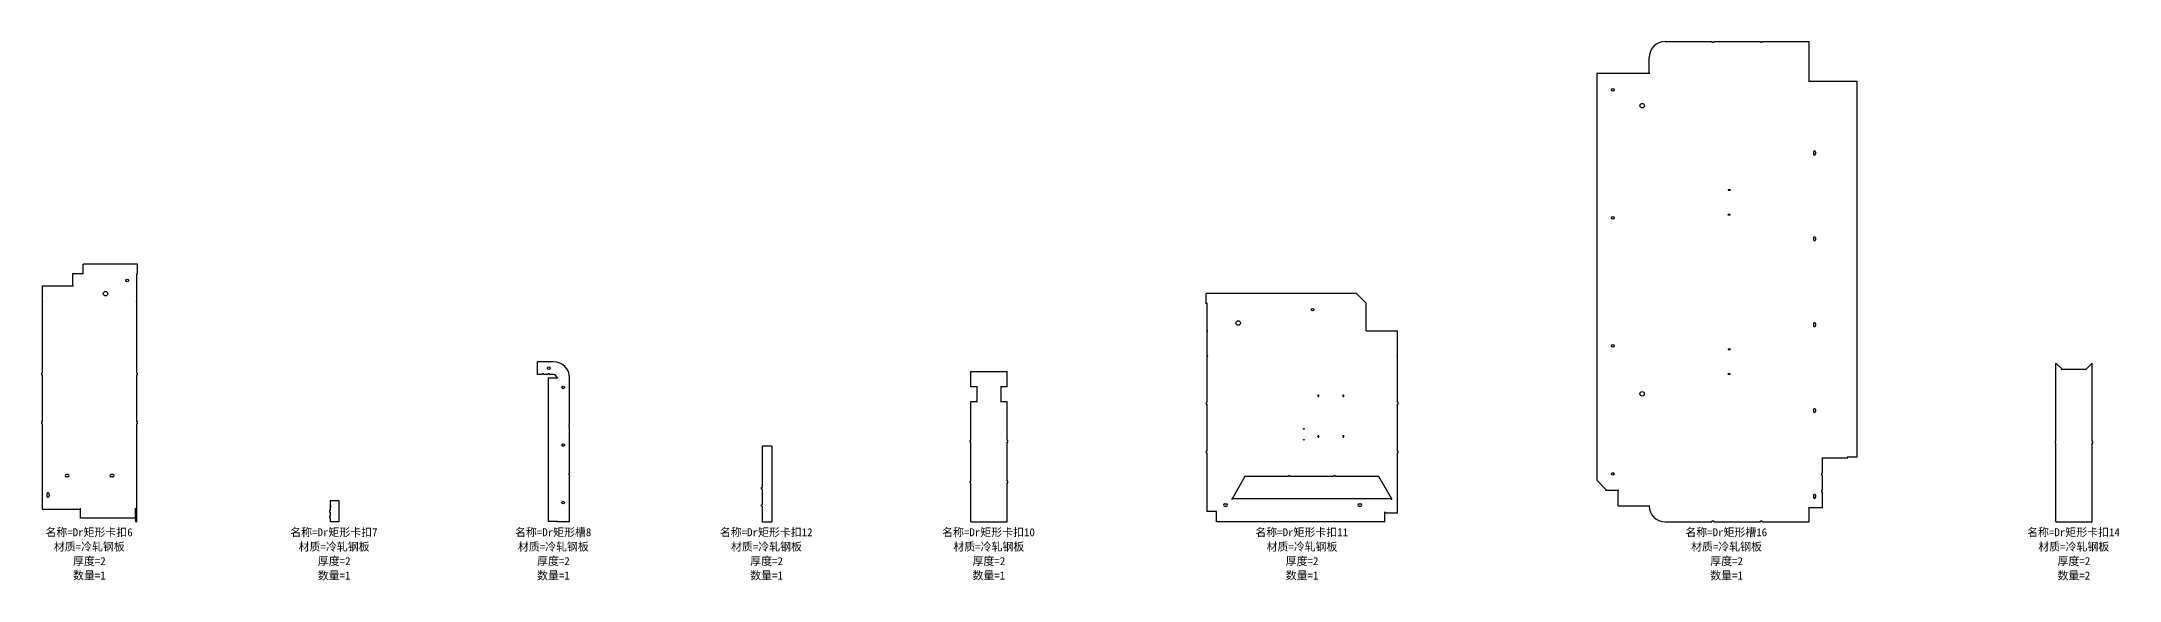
# Model space of a CAD drawing. Header units: millimetres. Extents: x 1861 to 14692, y -8465 to -4242.
# Drawn here: x 8199 to 14692, y -8465 to -6782 of the extents above; entities that cross this region are included whole.
import ezdxf

# ---------------------------------------------------------------- set-up
doc = ezdxf.new("R2010")
doc.units = ezdxf.units.MM
doc.layers.add('零件信息', color=131, linetype='Continuous')
doc.styles.add('SLDTEXTSTYLE1', font='', dxfattribs={"bigfont": 'bigfont'})
doc.styles.get('SLDTEXTSTYLE1').set_extended_font_data('宋体')

msp = doc.modelspace()

# ---------------------------------------------------------------- linework, layer by layer
at = {"color": 7, "linetype": 'Continuous', "lineweight": 25}
for p, q in [((13272, -6781.7), (13418.4, -6781.7)), ((13418.4, -6781.7), (13418.4, -6783.9)), ((13418.4, -6783.9), (13423.8, -6783.9)), ((13423.8, -6781.7), (13423.8, -6783.9)), ((13423.8, -6781.7), (13570.1, -6781.7)), ((13570.1, -6781.7), (13570.1, -6783.9)), ((13570.1, -6783.9), (13575.5, -6783.9)), ((13575.5, -6781.7), (13575.5, -6783.9)), ((13575.5, -6781.7), (13722, -6781.7)), ((13722, -6905.5), (13722, -6781.7)), ((13058.2, -6881.7), (13058.2, -8151.7)), ((13224.3, -6881.7), (13058.2, -6881.7)), ((13222, -6881.5), (13222, -6831.7)), ((13224.3, -6881.5), (13222, -6881.5)), ((13224.3, -6881.7), (13224.3, -6881.5)), ((13722, -6905.5), (13719.7, -6905.5)), ((13719.7, -6905.5), (13719.7, -6905.7)), ((13719.7, -6905.7), (13871.2, -6905.7)), ((13871.2, -6905.7), (13871.2, -8079.7)), ((13735.1, -7126.7), (13735.1, -7132.7)), ((13742.1, -7126.7), (13742.1, -7132.7)), ((13469.3, -7243.5), (13474.7, -7243.5)), ((13469.3, -7243.5), (13469.3, -7245.9)), ((13469.3, -7245.9), (13474.7, -7245.9)), ((13474.7, -7243.5), (13474.7, -7245.9)), ((13474.7, -7321.5), (13469.3, -7321.5)), ((13469.3, -7323.9), (13469.3, -7321.5)), ((13474.7, -7323.9), (13469.3, -7323.9)), ((13474.7, -7323.9), (13474.7, -7321.5)), ((13735.1, -7394.7), (13735.1, -7400.7)), ((13742.1, -7394.7), (13742.1, -7400.7)), ((8296.9, -7546.5), (8296.9, -7505.6)), ((8296.9, -7505.6), (8328.7, -7505.6)), ((8328.7, -7507.9), (8328.7, -7505.6)), ((8328.9, -7507.9), (8328.7, -7507.9)), ((8328.9, -7507.9), (8328.9, -7477)), ((8498.9, -7477), (8328.9, -7477)), ((8496.9, -7506.7), (8497.1, -7506.7)), ((8496.9, -7593.8), (8496.9, -7506.7)), ((8497.1, -7506.7), (8497.1, -7507)), ((8498.9, -7507), (8497.1, -7507)), ((8498.9, -7507), (8498.9, -7477)), ((8200.9, -7544.2), (8200.9, -7593.8)), ((8200.9, -7544.2), (8296.7, -7544.2)), ((8203.4, -7593.8), (8200.9, -7593.8)), ((8200.9, -7594.2), (8200.9, -7671.1)), ((8200.9, -7594.2), (8203.4, -7594.2)), ((8203.4, -7594.2), (8203.4, -7593.8)), ((8296.7, -7544.2), (8296.7, -7546.5)), ((8296.7, -7546.5), (8296.9, -7546.5)), ((8496.9, -7593.8), (8494.4, -7593.8)), ((8494.4, -7593.8), (8494.4, -7594.2)), ((8494.4, -7594.2), (8496.9, -7594.2)), ((8496.9, -7671.1), (8496.9, -7594.2)), ((11838.1, -7600.4), (11838.1, -7568.4)), ((12308.1, -7568.4), (11838.1, -7568.4)), ((12308.1, -7568.4), (12338.1, -7598.4)), ((11839.9, -7600.4), (11838.1, -7600.4)), ((11839.9, -7598.1), (11840.1, -7598.1)), ((11839.9, -7600.4), (11839.9, -7598.1)), ((11840.1, -7598.1), (11840.1, -7685.2)), ((12338.1, -7685.6), (12338.1, -7598.4)), ((8200.9, -7671.1), (8203.4, -7671.1)), ((8200.9, -7671.5), (8200.9, -7817.8)), ((8200.9, -7671.5), (8203.4, -7671.5)), ((8203.4, -7671.5), (8203.4, -7671.1)), ((8494.4, -7671.1), (8496.9, -7671.1)), ((8494.4, -7671.1), (8494.4, -7671.5)), ((8494.4, -7671.5), (8496.9, -7671.5)), ((8496.9, -7817.8), (8496.9, -7671.5)), ((11842.6, -7685.2), (11840.1, -7685.2)), ((11840.1, -7685.6), (11840.1, -7762.5)), ((11840.1, -7685.6), (11842.6, -7685.6)), ((11842.6, -7685.6), (11842.6, -7685.2)), ((12338.1, -7685.6), (12436.1, -7685.6)), ((12436.1, -7762.5), (12436.1, -7685.6)), ((13735.1, -7662.7), (13735.1, -7668.7)), ((13742.1, -7662.7), (13742.1, -7668.7)), ((9748.9, -7821.7), (9748.9, -7781.7)), ((9798.9, -7781.7), (9748.9, -7781.7)), ((11840.1, -7762.5), (11842.6, -7762.5)), ((11840.1, -7762.9), (11840.1, -7909.2)), ((11840.1, -7762.9), (11842.6, -7762.9)), ((11842.6, -7762.9), (11842.6, -7762.5)), ((12433.6, -7762.5), (12436.1, -7762.5)), ((12433.6, -7762.5), (12433.6, -7762.9)), ((12433.6, -7762.9), (12436.1, -7762.9)), ((12436.1, -7909.2), (12436.1, -7762.9)), ((13469.3, -7741.5), (13474.7, -7741.5)), ((13469.3, -7741.5), (13469.3, -7743.9)), ((13469.3, -7743.9), (13474.7, -7743.9)), ((13474.7, -7741.5), (13474.7, -7743.9)), ((14493.2, -8031.2), (14493.2, -7785.7)), ((14511.1, -7803.6), (14493.2, -7785.7)), ((14606.4, -7785.7), (14588.5, -7803.6)), ((14606.4, -8031.2), (14606.4, -7785.7)), ((8198.9, -7817.8), (8198.9, -7822.8)), ((8200.9, -7817.8), (8198.9, -7817.8)), ((8198.9, -7822.8), (8200.9, -7822.8)), ((8200.9, -7822.8), (8200.9, -7969.5)), ((8498.9, -7817.8), (8496.9, -7817.8)), ((8496.9, -7822.8), (8498.9, -7822.8)), ((8496.9, -7969.5), (8496.9, -7822.8)), ((8498.9, -7822.8), (8498.9, -7817.8)), ((9763.3, -7821.7), (9748.9, -7821.7)), ((9768.7, -7819.5), (9763.3, -7819.5)), ((9763.3, -7821.7), (9763.3, -7819.5)), ((9768.7, -7821.7), (9768.7, -7819.5)), ((9780.8, -7821.7), (9768.7, -7821.7)), ((9786.2, -7819.5), (9780.8, -7819.5)), ((9780.8, -7821.7), (9780.8, -7819.5)), ((9782.3, -7831.7), (9811.4, -7831.7)), ((9782.3, -7831.7), (9782.3, -8279.7)), ((9786.2, -7821.7), (9786.2, -7819.5)), ((9798.9, -7821.7), (9786.2, -7821.7)), ((9808.9, -7831.3), (9811.4, -7831.3)), ((9811.4, -7831.3), (9811.4, -7831.7)), ((9848.9, -7978.2), (9848.9, -7831.7)), ((11102.9, -7859.7), (11102.9, -7812.2)), ((11102.9, -7812.2), (11216.1, -7812.2)), ((11216.1, -7859.7), (11216.1, -7812.2)), ((13474.7, -7819.5), (13469.3, -7819.5)), ((13469.3, -7821.9), (13469.3, -7819.5)), ((13474.7, -7821.9), (13469.3, -7821.9)), ((13474.7, -7821.9), (13474.7, -7819.5)), ((14511.9, -7805.7), (14511.1, -7803.6)), ((14587.7, -7805.7), (14511.9, -7805.7)), ((14588.5, -7803.6), (14587.7, -7805.7)), ((11123.5, -7859.7), (11102.9, -7859.7)), ((11102.9, -8028.1), (11102.9, -7906.2)), ((11102.9, -7906.2), (11123.5, -7906.2)), ((11121.5, -7860.2), (11121.5, -7905.7)), ((11121.5, -7860.2), (11123.5, -7860.2)), ((11121.5, -7905.7), (11123.5, -7905.7)), ((11123.5, -7860.2), (11123.5, -7859.7)), ((11123.5, -7906.2), (11123.5, -7905.7)), ((11195.5, -7859.7), (11195.5, -7860.2)), ((11216.1, -7859.7), (11195.5, -7859.7)), ((11195.5, -7860.2), (11197.5, -7860.2)), ((11195.5, -7905.7), (11195.5, -7906.2)), ((11195.5, -7905.7), (11197.5, -7905.7)), ((11195.5, -7906.2), (11216.1, -7906.2)), ((11197.5, -7905.7), (11197.5, -7860.2)), ((11216.1, -8028.1), (11216.1, -7906.2)), ((11838.1, -7909.2), (11838.1, -7914.2)), ((11840.1, -7909.2), (11838.1, -7909.2)), ((11838.1, -7914.2), (11840.1, -7914.2)), ((11840.1, -7914.2), (11840.1, -8060.9)), ((12187.9, -7884.7), (12190.3, -7884.7)), ((12187.9, -7890.1), (12187.9, -7884.7)), ((12187.9, -7890.1), (12190.3, -7890.1)), ((12190.3, -7890.1), (12190.3, -7884.7)), ((12265.9, -7884.7), (12268.3, -7884.7)), ((12265.9, -7890.1), (12265.9, -7884.7)), ((12265.9, -7890.1), (12268.3, -7890.1)), ((12268.3, -7890.1), (12268.3, -7884.7)), ((12438.1, -7909.2), (12436.1, -7909.2)), ((12436.1, -7914.2), (12438.1, -7914.2)), ((12436.1, -8060.9), (12436.1, -7914.2)), ((12438.1, -7914.2), (12438.1, -7909.2)), ((8198.9, -7969.5), (8198.9, -7974.5)), ((8200.9, -7969.5), (8198.9, -7969.5)), ((8198.9, -7974.5), (8200.9, -7974.5)), ((8200.9, -7974.5), (8200.9, -8241.7)), ((8498.9, -7969.5), (8496.9, -7969.5)), ((8496.9, -7974.5), (8498.9, -7974.5)), ((8496.9, -8281.7), (8496.9, -7974.5)), ((8498.9, -7974.5), (8498.9, -7969.5)), ((9848.9, -7978.2), (9846.7, -7978.2)), ((9846.7, -7978.2), (9846.7, -7983.6)), ((9848.9, -7983.6), (9846.7, -7983.6)), ((9848.9, -8129.9), (9848.9, -7983.6)), ((13735.1, -7930.7), (13735.1, -7936.7)), ((13742.1, -7930.7), (13742.1, -7936.7)), ((10450.9, -8045.1), (10450.9, -8174.4)), ((10480.9, -8045.1), (10450.9, -8045.1)), ((10480.9, -8045.1), (10480.9, -8281.7)), ((11100.9, -8033.1), (11100.9, -8028.1)), ((11100.9, -8028.1), (11102.9, -8028.1)), ((11102.9, -8033.1), (11100.9, -8033.1)), ((11102.9, -8154.9), (11102.9, -8033.1)), ((11218.1, -8028.1), (11216.1, -8028.1)), ((11216.1, -8033.1), (11218.1, -8033.1)), ((11216.1, -8154.9), (11216.1, -8033.1)), ((11218.1, -8033.1), (11218.1, -8028.1)), ((12187.9, -8011.5), (12190.3, -8011.5)), ((12187.9, -8016.9), (12187.9, -8011.5)), ((12187.9, -8016.9), (12190.3, -8016.9)), ((12190.3, -8016.9), (12190.3, -8011.5)), ((12265.9, -8011.5), (12268.3, -8011.5)), ((12265.9, -8016.9), (12265.9, -8011.5)), ((12265.9, -8016.9), (12268.3, -8016.9)), ((12268.3, -8016.9), (12268.3, -8011.5)), ((14491.2, -8031.2), (14491.2, -8036.2)), ((14493.2, -8031.2), (14491.2, -8031.2)), ((14491.2, -8036.2), (14493.2, -8036.2)), ((14493.2, -8281.7), (14493.2, -8036.2)), ((14608.4, -8031.2), (14606.4, -8031.2)), ((14606.4, -8036.2), (14608.4, -8036.2)), ((14606.4, -8281.7), (14606.4, -8036.2)), ((14608.4, -8036.2), (14608.4, -8031.2)), ((11838.1, -8060.9), (11838.1, -8065.9)), ((11840.1, -8060.9), (11838.1, -8060.9)), ((11838.1, -8065.9), (11840.1, -8065.9)), ((11840.1, -8065.9), (11840.1, -8249.1)), ((12438.1, -8060.9), (12436.1, -8060.9)), ((12436.1, -8065.9), (12438.1, -8065.9)), ((12436.1, -8253.1), (12436.1, -8065.9)), ((12438.1, -8065.9), (12438.1, -8060.9)), ((13762.6, -8081.7), (13842.6, -8081.7)), ((13762.6, -8081.7), (13762.6, -8130.2)), ((13871.2, -8079.7), (13840.3, -8079.7)), ((13840.3, -8079.9), (13840.3, -8079.7)), ((13842.6, -8079.9), (13840.3, -8079.9)), ((13842.6, -8081.7), (13842.6, -8079.9)), ((8281.9, -8134.2), (8275.9, -8134.2)), ((8281.9, -8141.2), (8275.9, -8141.2)), ((8421.9, -8134.2), (8415.9, -8134.2)), ((8421.9, -8141.2), (8415.9, -8141.2)), ((9848.9, -8129.9), (9846.7, -8129.9)), ((9846.7, -8129.9), (9846.7, -8135.3)), ((9848.9, -8135.3), (9846.7, -8135.3)), ((9848.9, -8281.7), (9848.9, -8135.3)), ((10448.9, -8179.4), (10448.9, -8174.4)), ((10448.9, -8174.4), (10450.9, -8174.4)), ((10450.9, -8179.4), (10448.9, -8179.4)), ((10450.9, -8179.4), (10450.9, -8228.1)), ((11100.9, -8159.9), (11100.9, -8154.9)), ((11100.9, -8154.9), (11102.9, -8154.9)), ((11102.9, -8159.9), (11100.9, -8159.9)), ((11102.9, -8281.7), (11102.9, -8159.9)), ((11218.1, -8154.9), (11216.1, -8154.9)), ((11216.1, -8159.9), (11218.1, -8159.9)), ((11216.1, -8281.7), (11216.1, -8159.9)), ((11218.1, -8159.9), (11218.1, -8154.9)), ((11958.6, -8140.5), (11918.8, -8209.4)), ((12094.8, -8140.5), (11958.6, -8140.5)), ((12100.2, -8138.3), (12094.8, -8138.3)), ((12094.8, -8138.3), (12094.8, -8140.5)), ((12100.2, -8140.5), (12100.2, -8138.3)), ((12236.1, -8140.5), (12100.2, -8140.5)), ((12241.5, -8138.3), (12236.1, -8138.3)), ((12236.1, -8138.3), (12236.1, -8140.5)), ((12241.5, -8140.5), (12241.5, -8138.3)), ((12377.7, -8140.5), (12241.5, -8140.5)), ((12417.1, -8208.8), (12377.7, -8140.5)), ((13058.2, -8151.7), (13088.2, -8181.7)), ((13762.6, -8130.2), (13760.4, -8130.2)), ((13760.4, -8130.2), (13760.4, -8135.6)), ((13762.6, -8135.6), (13760.4, -8135.6)), ((13762.6, -8135.6), (13762.6, -8183.9)), ((8200.9, -8241.7), (8320.7, -8241.7)), ((8215.4, -8194.7), (8215.4, -8200.7)), ((8222.4, -8194.7), (8222.4, -8200.7)), ((8320.7, -8239.4), (8320.9, -8239.4)), ((8320.7, -8241.7), (8320.7, -8239.4)), ((8320.9, -8270.3), (8320.9, -8239.4)), ((8492.4, -8239.4), (8492.6, -8239.4)), ((8492.4, -8270.3), (8492.4, -8239.4)), ((8492.6, -8239.4), (8492.6, -8241.7)), ((8492.6, -8241.7), (8492.9, -8241.7)), ((8492.9, -8241.7), (8492.9, -8281.7)), ((9100.9, -8216.5), (9100.9, -8233.7)), ((9128.9, -8216.5), (9100.9, -8216.5)), ((9103.4, -8233.7), (9100.9, -8233.7)), ((9100.9, -8234.1), (9103.4, -8234.1)), ((9100.9, -8234.1), (9100.9, -8246.7)), ((9103.4, -8234.1), (9103.4, -8233.7)), ((9128.9, -8233.7), (9126.4, -8233.7)), ((9126.4, -8233.7), (9126.4, -8234.1)), ((9126.4, -8234.1), (9128.9, -8234.1)), ((9128.9, -8233.7), (9128.9, -8216.5)), ((9128.9, -8281.7), (9128.9, -8234.1)), ((10448.9, -8233.1), (10448.9, -8228.1)), ((10448.9, -8228.1), (10450.9, -8228.1)), ((10450.9, -8233.1), (10448.9, -8233.1)), ((10450.9, -8233.1), (10450.9, -8281.7)), ((11895.1, -8225.6), (11901.1, -8225.6)), ((11895.1, -8232.6), (11901.1, -8232.6)), ((11918.8, -8209.4), (11918.1, -8209.4)), ((11918.1, -8209.4), (11918.1, -8212.1)), ((11919.1, -8212.1), (11918.1, -8212.1)), ((11919.1, -8212.1), (11919.1, -8209.1)), ((11919.1, -8209.1), (12417.1, -8209.1)), ((12315.1, -8225.6), (12321.1, -8225.6)), ((12315.1, -8232.6), (12321.1, -8232.6)), ((12418.1, -8208.8), (12417.1, -8208.8)), ((12417.1, -8209.1), (12417.1, -8212.1)), ((12418.1, -8212.1), (12417.1, -8212.1)), ((12418.1, -8212.1), (12418.1, -8208.8)), ((13086.8, -8183.7), (13086.8, -8181.9)), ((13089.1, -8181.9), (13086.8, -8181.9)), ((13127.7, -8183.7), (13086.8, -8183.7)), ((13088.2, -8181.7), (13089.1, -8181.7)), ((13089.1, -8181.7), (13089.1, -8181.9)), ((13125.4, -8231.7), (13125.4, -8183.9)), ((13125.4, -8183.9), (13127.7, -8183.9)), ((13125.4, -8231.7), (13224.3, -8231.7)), ((13127.7, -8183.9), (13127.7, -8183.7)), ((13222, -8231.9), (13224.3, -8231.9)), ((13224.3, -8231.9), (13224.3, -8231.7)), ((13762.6, -8237.7), (13719.7, -8237.7)), ((13719.7, -8237.7), (13719.7, -8237.9)), ((13719.7, -8237.9), (13722, -8237.9)), ((13722, -8281.7), (13722, -8237.9)), ((13735.1, -8198.7), (13735.1, -8204.7)), ((13742.1, -8198.7), (13742.1, -8204.7)), ((13762.6, -8183.9), (13760.4, -8183.9)), ((13760.4, -8183.9), (13760.4, -8189.3)), ((13762.6, -8189.3), (13760.4, -8189.3)), ((13762.6, -8189.3), (13762.6, -8237.7)), ((8492.4, -8270.3), (8320.9, -8270.3)), ((8496.9, -8281.7), (8492.9, -8281.7)), ((9100.9, -8246.7), (9098.9, -8246.7)), ((9098.9, -8246.7), (9098.9, -8251.7)), ((9098.9, -8251.7), (9100.9, -8251.7)), ((9100.9, -8264.2), (9098.9, -8264.2)), ((9098.9, -8264.2), (9098.9, -8269.2)), ((9098.9, -8269.2), (9100.9, -8269.2)), ((9100.9, -8251.7), (9100.9, -8264.2)), ((9100.9, -8269.2), (9100.9, -8281.7)), ((9128.9, -8281.7), (9100.9, -8281.7)), ((9782.3, -8279.7), (9811.2, -8279.7)), ((9808.9, -8279.9), (9808.9, -8281.7)), ((9808.9, -8279.9), (9811.2, -8279.9)), ((9848.9, -8281.7), (9808.9, -8281.7)), ((9811.2, -8279.9), (9811.2, -8279.7)), ((10450.9, -8281.7), (10480.9, -8281.7)), ((11102.9, -8281.7), (11216.1, -8281.7)), ((11870.1, -8249.1), (11840.1, -8249.1)), ((11870.1, -8281.7), (11870.1, -8249.1)), ((12396.1, -8281.7), (11870.1, -8281.7)), ((12396.1, -8250.8), (12396.3, -8250.8)), ((12396.1, -8281.7), (12396.1, -8250.8)), ((12396.3, -8250.8), (12396.3, -8253.1)), ((12396.3, -8253.1), (12436.1, -8253.1)), ((13272, -8281.7), (13418.4, -8281.7)), ((13423.8, -8279.5), (13418.4, -8279.5)), ((13418.4, -8281.7), (13418.4, -8279.5)), ((13423.8, -8281.7), (13423.8, -8279.5)), ((13423.8, -8281.7), (13570.1, -8281.7)), ((13575.5, -8279.5), (13570.1, -8279.5)), ((13570.1, -8281.7), (13570.1, -8279.5)), ((13575.5, -8281.7), (13575.5, -8279.5)), ((13575.5, -8281.7), (13722, -8281.7)), ((14493.2, -8281.7), (14606.4, -8281.7))]:
    msp.add_line(p, q, dxfattribs=at)
for centre, radius in [((13108.8, -6932.2), 4.15), ((13200.4, -6981.7), 7), ((13108.8, -7332.2), 4.15), ((8466.4, -7527.6), 4.15), ((8398.9, -7569.2), 7), ((11938.1, -7660.6), 7), ((12170.6, -7619), 4.15), ((13108.8, -7732.2), 4.15), ((9783.9, -7801.7), 4.15), ((9828.9, -7861.7), 4.15), ((13200.4, -7881.7), 7), ((9828.9, -8041.7), 4.15), ((12143.1, -7991.3), 1), ((12143.1, -8025.3), 1), ((13108.8, -8132.2), 4.15), ((9828.9, -8221.7), 4.15)]:
    msp.add_circle(centre, radius, dxfattribs=at)
for centre, radius, start, end in [((13272, -6831.7), 50, 90, 180), ((13738.6, -7126.7), 3.5, 0, 180), ((13738.6, -7132.7), 3.5, 180, 0), ((13738.6, -7394.7), 3.5, 0, 180), ((13738.6, -7400.7), 3.5, 180, 0), ((13738.6, -7662.7), 3.5, 0, 180), ((13738.6, -7668.7), 3.5, 180, 0), ((9798.9, -7831.7), 50, 0, 90), ((9798.9, -7831.7), 10, 2.29244, 90), ((13738.6, -7930.7), 3.5, 0, 180), ((13738.6, -7936.7), 3.5, 180, 0), ((8275.9, -8137.7), 3.5, 90, 270), ((8281.9, -8137.7), 3.5, 270, 90), ((8415.9, -8137.7), 3.5, 90, 270), ((8421.9, -8137.7), 3.5, 270, 90), ((8218.9, -8194.7), 3.5, 0, 180), ((8218.9, -8200.7), 3.5, 180, 0), ((11895.1, -8229.1), 3.5, 90, 270), ((11901.1, -8229.1), 3.5, 270, 90), ((12315.1, -8229.1), 3.5, 90, 270), ((12321.1, -8229.1), 3.5, 270, 90), ((13272, -8231.7), 50, 180.22918, 270), ((13738.6, -8198.7), 3.5, 0, 180), ((13738.6, -8204.7), 3.5, 180, 0)]:
    msp.add_arc(centre, radius, start, end, dxfattribs=at)

# ---------------------------------------------------------------- texts
at = {"layer": '零件信息', "char_height": 25, "attachment_point": 2, "style": 'SLDTEXTSTYLE1'}
for s, insert in [('名称=Dr矩形卡扣6', (8347.4, -8301.7)), ('名称=Dr矩形卡扣7', (9112.4, -8301.7)), ('名称=Dr矩形槽8', (9797.5, -8301.7)), ('名称=Dr矩形卡扣12', (10463.2, -8301.7)), ('名称=Dr矩形卡扣10', (11157.8, -8301.7)), ('名称=Dr矩形卡扣11', (12136.4, -8301.7)), ('名称=Dr矩形槽16', (13463, -8301.7)), ('名称=Dr矩形卡扣14', (14548, -8301.7)), ('材质=冷轧钢板', (8348.1, -8346.7)), ('材质=冷轧钢板', (9113.1, -8346.7)), ('材质=冷轧钢板', (9798.1, -8346.7)), ('材质=冷轧钢板', (10464.1, -8346.7)), ('材质=冷轧钢板', (11158.7, -8346.7)), ('材质=冷轧钢板', (12137.3, -8346.7)), ('材质=冷轧钢板', (13463.8, -8346.7)), ('材质=冷轧钢板', (14548.9, -8346.7)), ('厚度=2', (8348.3, -8391.7)), ('数量=1', (8348.3, -8436.7)), ('厚度=2', (9113.3, -8391.7)), ('数量=1', (9113.3, -8436.7)), ('厚度=2', (9798.3, -8391.7)), ('数量=1', (9798.3, -8436.7)), ('厚度=2', (10464.3, -8391.7)), ('数量=1', (10464.3, -8436.7)), ('厚度=2', (11158.9, -8391.7)), ('数量=1', (11158.9, -8436.7)), ('厚度=2', (12137.5, -8391.7)), ('数量=1', (12137.5, -8436.7)), ('厚度=2', (13464, -8391.7)), ('数量=1', (13464, -8436.7)), ('厚度=2', (14549.1, -8391.7)), ('数量=2', (14549.1, -8436.7))]:
    msp.add_mtext(s, dxfattribs=dict(at, insert=insert))

doc.saveas('drawing.dxf')
